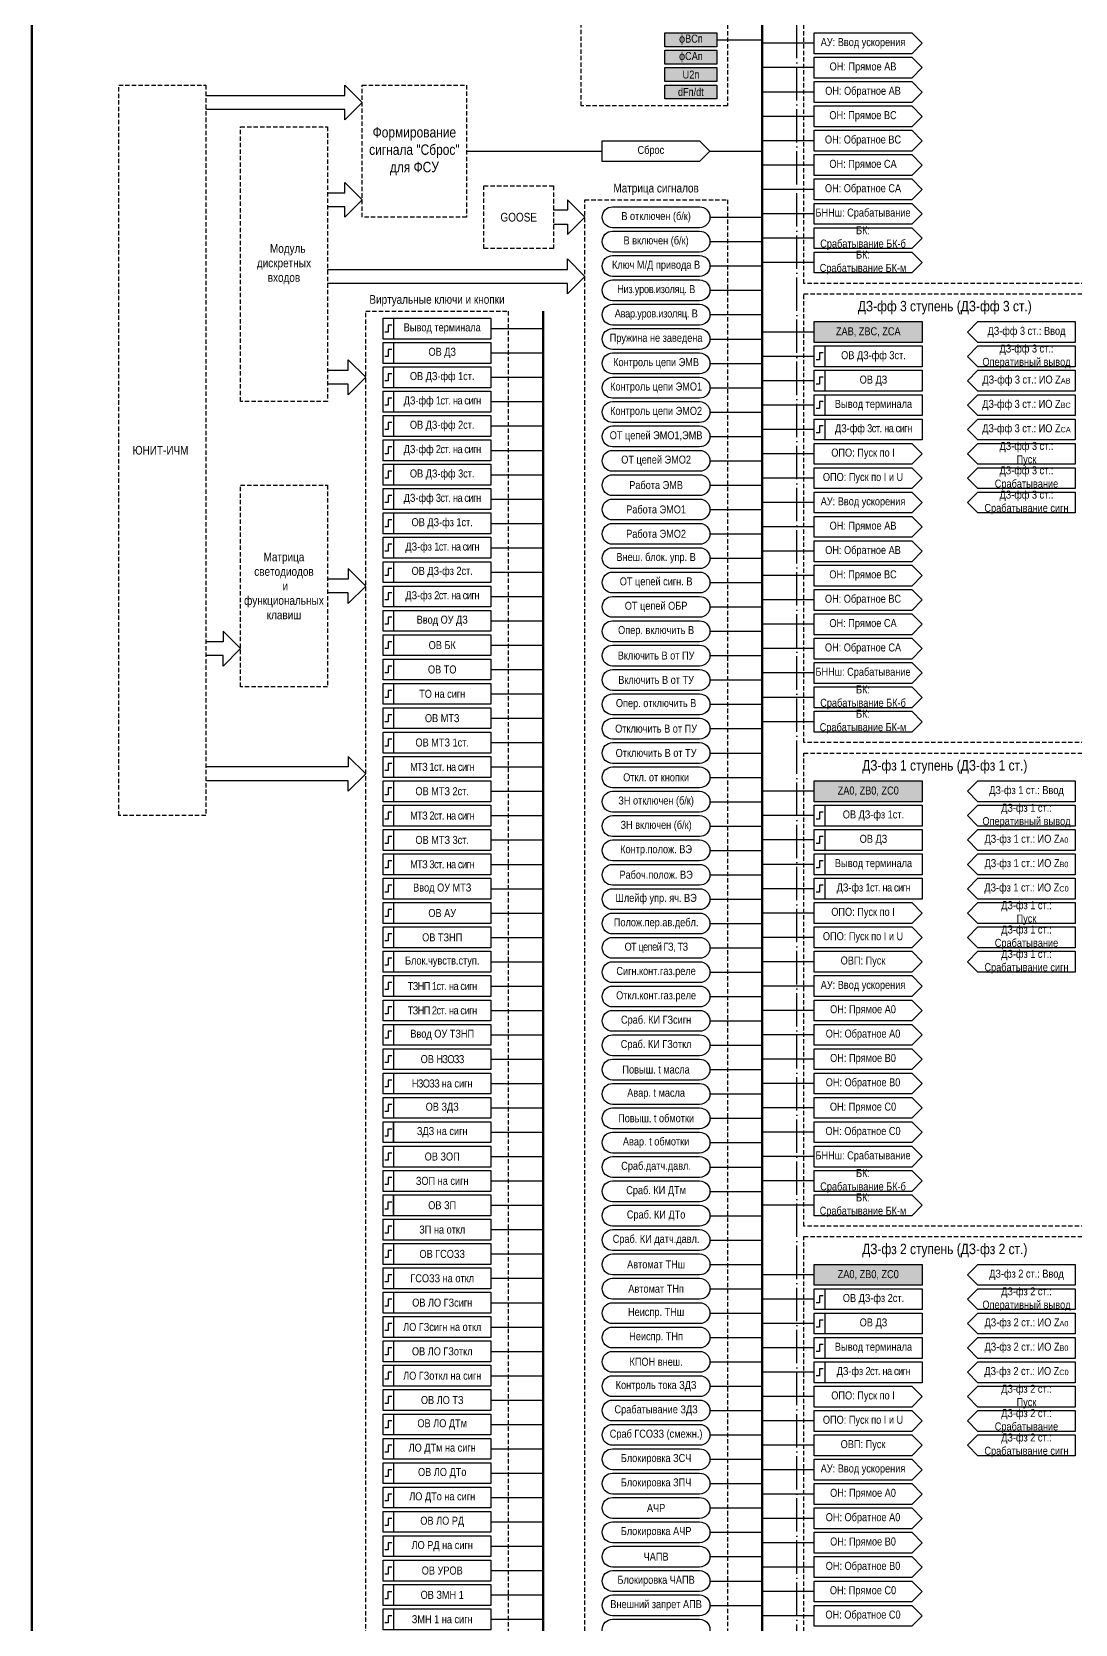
# Model space of a CAD drawing. Header units: millimetres. Extents: x 0 to 1261, y -61 to 1197.
# Drawn here: x 0 to 300, y 414.6 to 872.3 of the extents above; entities that cross this region are included whole.
import ezdxf

# ---------------------------------------------------------------- set-up
doc = ezdxf.new("R2010")
doc.units = ezdxf.units.MM
doc.linetypes.add('ACAD_ISO04W100', pattern=[30, 24, -3, 0, -3])
doc.linetypes.add('штриховая2', pattern=[0.375, 0.25, -0.125])
doc.layers.add('TEXT', color=7, linetype='Continuous', lineweight=25)
doc.styles.add('2.5_Gost_RD', font='ARIALN.TTF', dxfattribs={"height": 2.5})
doc.styles.add('3.5_Gost_RD', font='ARIALN.TTF', dxfattribs={"height": 3.5})

msp = doc.modelspace()

# ---------------------------------------------------------------- hatches: boundary and pattern name
at = {"ltscale": 100, "true_color": 0xef8637}
h = msp.add_hatch(color=30, dxfattribs=at)
h.dxf.hatch_style = 1
h.paths.add_polyline_path([(182, 872), (197, 872), (197, 868), (182, 868)])
h = msp.add_hatch(color=30, dxfattribs=at)
h.dxf.hatch_style = 1
h.paths.add_polyline_path([(182, 867), (197, 867), (197, 863), (182, 863)])
h = msp.add_hatch(color=30, dxfattribs=at)
h.dxf.hatch_style = 1
h.paths.add_polyline_path([(182, 862), (197, 862), (197, 858), (182, 858)])
h = msp.add_hatch(color=30, dxfattribs=at)
h.dxf.hatch_style = 1
h.paths.add_polyline_path([(182, 857), (197, 857), (197, 853), (182, 853)])
h = msp.add_hatch(color=30, dxfattribs=at)
h.dxf.hatch_style = 1
h.paths.add_polyline_path([(225, 789), (256, 789), (256, 783), (225, 783)])
h = msp.add_hatch(color=30, dxfattribs=at)
h.dxf.hatch_style = 1
h.paths.add_polyline_path([(225, 657), (256, 657), (256, 651), (225, 651)])
h = msp.add_hatch(color=30, dxfattribs=at)
h.dxf.hatch_style = 1
h.paths.add_polyline_path([(225, 518), (256, 518), (256, 512), (225, 512)])

# ---------------------------------------------------------------- linework, layer by layer
at = {"lineweight": 100, "ltscale": 100}
for p, q in [((210, 1090), (210, 10)), ((147, 792), (147, 89))]:
    msp.add_line(p, q, dxfattribs=at)
at = {"ltscale": 100}
for p, q in [((197, 870), (210, 870)), ((225, 869), (210, 869)), ((225, 862), (210, 862)), ((225, 855), (210, 855)), ((225, 848), (210, 848)), ((195, 838), (210, 838)), ((225, 841), (210, 841)), ((225, 834), (210, 834)), ((225, 827), (210, 827)), ((225, 820), (210, 820)), ((195, 819), (210, 819)), ((195, 812), (210, 812)), ((225, 813), (210, 813)), ((225, 806), (210, 806)), ((195, 805), (210, 805)), ((195, 798), (210, 798)), ((195, 791), (210, 791)), ((132, 787), (147, 787)), ((195, 784), (210, 784)), ((225, 786), (210, 786)), ((132, 780), (147, 780)), ((225, 779), (210, 779)), ((195, 777), (210, 777)), ((132, 773), (147, 773)), ((195, 770), (210, 770)), ((225, 772), (210, 772)), ((132, 766), (147, 766)), ((225, 765), (210, 765)), ((195, 763), (210, 763)), ((132, 759), (147, 759)), ((195, 756), (210, 756)), ((225, 758), (210, 758)), ((132, 752), (147, 752)), ((225, 751), (210, 751)), ((195, 749), (210, 749)), ((132, 745), (147, 745)), ((195, 742), (210, 742)), ((225, 744), (210, 744)), ((132, 738), (147, 738)), ((225, 737), (210, 737)), ((195, 735), (210, 735)), ((132, 731), (147, 731)), ((195, 728), (210, 728)), ((225, 730), (210, 730)), ((132, 724), (147, 724)), ((195, 721), (210, 721)), ((225, 723), (210, 723)), ((132, 717), (147, 717)), ((225, 716), (210, 716)), ((132, 710), (147, 710)), ((195, 714), (210, 714)), ((195, 707), (210, 707)), ((225, 709), (210, 709)), ((132, 703), (147, 703)), ((225, 702), (210, 702)), ((132, 696), (147, 696)), ((195, 700), (210, 700)), ((195, 693), (210, 693)), ((225, 695), (210, 695)), ((132, 689), (147, 689)), ((225, 688), (210, 688)), ((132, 682), (147, 682)), ((195, 686), (210, 686)), ((195, 679), (210, 679)), ((225, 681), (210, 681)), ((132, 675), (147, 675)), ((225, 674), (210, 674)), ((195, 672), (210, 672)), ((132, 668), (147, 668)), ((195, 665), (210, 665)), ((132, 661), (147, 661)), ((195, 658), (210, 658)), ((132, 654), (147, 654)), ((195, 651), (210, 651)), ((225, 654), (210, 654)), ((132, 647), (147, 647)), ((225, 647), (210, 647)), ((195, 644), (210, 644)), ((132, 640), (147, 640)), ((195, 637), (210, 637)), ((225, 640), (210, 640)), ((132, 633), (147, 633)), ((225, 633), (210, 633)), ((195, 630), (210, 630)), ((132, 626), (147, 626)), ((195, 623), (210, 623)), ((225, 626), (210, 626)), ((132, 619), (147, 619)), ((225, 619), (210, 619)), ((195, 616), (210, 616)), ((132, 612), (147, 612)), ((195, 609), (210, 609)), ((225, 612), (210, 612)), ((132, 605), (147, 605)), ((225, 605), (210, 605)), ((195, 602), (210, 602)), ((132, 598), (147, 598)), ((225, 598), (210, 598)), ((132, 591), (147, 591)), ((195, 595), (210, 595)), ((225, 591), (210, 591)), ((195, 588), (210, 588)), ((132, 584), (147, 584)), ((225, 584), (210, 584)), ((132, 577), (147, 577)), ((195, 581), (210, 581)), ((225, 577), (210, 577)), ((195, 574), (210, 574)), ((132, 570), (147, 570)), ((225, 570), (210, 570)), ((132, 563), (147, 563)), ((195, 567), (210, 567)), ((225, 563), (210, 563)), ((195, 560), (210, 560)), ((132, 556), (147, 556)), ((225, 556), (210, 556)), ((195, 553), (210, 553)), ((132, 549), (147, 549)), ((195, 546), (210, 546)), ((225, 549), (210, 549)), ((132, 542), (147, 542)), ((225, 542), (210, 542)), ((195, 539), (210, 539)), ((132, 535), (147, 535)), ((195, 532), (210, 532)), ((225, 535), (210, 535)), ((132, 528), (147, 528)), ((195, 525), (210, 525)), ((132, 521), (147, 521)), ((195, 518), (210, 518)), ((132, 514), (147, 514)), ((225, 515), (210, 515)), ((195, 511), (210, 511)), ((132, 507), (147, 507)), ((195, 504), (210, 504)), ((225, 508), (210, 508)), ((132, 500), (147, 500)), ((225, 501), (210, 501)), ((195, 497), (210, 497)), ((132, 493), (147, 493)), ((195, 490), (210, 490)), ((225, 494), (210, 494)), ((132, 486), (147, 486)), ((225, 487), (210, 487)), ((195, 483), (210, 483)), ((132, 479), (147, 479)), ((225, 480), (210, 480)), ((132, 472), (147, 472)), ((195, 476), (210, 476)), ((225, 473), (210, 473)), ((195, 469), (210, 469)), ((132, 465), (147, 465)), ((225, 466), (210, 466)), ((132, 458), (147, 458)), ((195, 462), (210, 462)), ((225, 459), (210, 459)), ((195, 455), (210, 455)), ((132, 451), (147, 451)), ((225, 452), (210, 452)), ((132, 444), (147, 444)), ((195, 448), (210, 448)), ((225, 445), (210, 445)), ((195, 441), (210, 441)), ((132, 437), (147, 437)), ((225, 438), (210, 438)), ((195, 434), (210, 434)), ((225, 431), (210, 431)), ((132, 430), (147, 430)), ((195, 427), (210, 427)), ((132, 423), (147, 423)), ((225, 424), (210, 424)), ((195, 420), (210, 420)), ((225, 417), (210, 417)), ((132, 416), (147, 416))]:
    msp.add_line(p, q, dxfattribs=at)
at = {"color": 3, "lineweight": 60, "ltscale": 100}
msp.add_lwpolyline([(0, 1149), (1261, 1149), (1261, -61), (0, -61)], close=True, dxfattribs=at)
at = {"color": 7, "linetype": 'штриховая2', "ltscale": 5}
for points in [[(158, 1090), (200, 1090), (200, 851), (158, 851)], [(25, 857), (50, 857), (50, 647), (25, 647)], [(95, 857), (125, 857), (125, 819), (95, 819)], [(60, 845), (85, 845), (85, 766), (60, 766)], [(130, 828), (150, 828), (150, 810), (130, 810)], [(159, 824), (200, 824), (200, 212), (159, 212)], [(96, 792), (137, 792), (137, 89), (96, 89)], [(60, 742), (85, 742), (85, 684), (60, 684)]]:
    msp.add_lwpolyline(points, close=True, dxfattribs=at)
at = {"color": 251, "linetype": 'ACAD_ISO04W100', "lineweight": 30, "ltscale": 0.4, "true_color": 0x58595b}
msp.add_lwpolyline([(220, 1085), (305, 1085), (305, 54), (220, 54)], close=True, dxfattribs=at)
at = {"linetype": 'штриховая2', "ltscale": 5}
for points in [[(222, 936), (303, 936), (303, 800), (222, 800)], [(222, 797), (303, 797), (303, 668), (222, 668)], [(222, 665), (303, 665), (303, 529), (222, 529)], [(222, 526), (303, 526), (303, 390), (222, 390)]]:
    msp.add_lwpolyline(points, close=True, dxfattribs=at)
at = {"ltscale": 100}
for points in [[(182, 872), (197, 872), (197, 868), (182, 868)], [(182, 867), (197, 867), (197, 863), (182, 863)], [(182, 862), (197, 862), (197, 858), (182, 858)], [(182, 857), (197, 857), (197, 853), (182, 853)], [(101, 790), (104, 790), (104, 784), (101, 784)], [(101, 790), (132, 790), (132, 784), (101, 784)], [(225, 789), (256, 789), (256, 783), (225, 783)], [(300, 783), (272, 783), (269, 786), (272, 789), (300, 789)], [(101, 783), (104, 783), (104, 777), (101, 777)], [(101, 783), (132, 783), (132, 777), (101, 777)], [(225, 782), (228, 782), (228, 776), (225, 776)], [(225, 782), (256, 782), (256, 776), (225, 776)], [(272, 782), (300, 782), (300, 776), (272, 776), (269, 779)], [(101, 776), (104, 776), (104, 770), (101, 770)], [(101, 776), (132, 776), (132, 770), (101, 770)], [(225, 775), (228, 775), (228, 769), (225, 769)], [(225, 775), (256, 775), (256, 769), (225, 769)], [(300, 769), (272, 769), (269, 772), (272, 775), (300, 775)], [(101, 769), (104, 769), (104, 763), (101, 763)], [(101, 769), (132, 769), (132, 763), (101, 763)], [(225, 768), (228, 768), (228, 762), (225, 762)], [(225, 768), (256, 768), (256, 762), (225, 762)], [(300, 762), (272, 762), (269, 765), (272, 768), (300, 768)], [(101, 762), (104, 762), (104, 756), (101, 756)], [(101, 762), (132, 762), (132, 756), (101, 756)], [(225, 761), (228, 761), (228, 755), (225, 755)], [(225, 761), (256, 761), (256, 755), (225, 755)], [(300, 755), (272, 755), (269, 758), (272, 761), (300, 761)], [(101, 755), (104, 755), (104, 749), (101, 749)], [(101, 755), (132, 755), (132, 749), (101, 749)], [(300, 748), (272, 748), (269, 751), (272, 754), (300, 754)], [(101, 748), (104, 748), (104, 742), (101, 742)], [(101, 748), (132, 748), (132, 742), (101, 742)], [(300, 741), (272, 741), (269, 744), (272, 747), (300, 747)], [(101, 741), (104, 741), (104, 735), (101, 735)], [(101, 741), (132, 741), (132, 735), (101, 735)], [(300, 734), (272, 734), (269, 737), (272, 740), (300, 740)], [(101, 734), (104, 734), (104, 728), (101, 728)], [(101, 734), (132, 734), (132, 728), (101, 728)], [(101, 727), (104, 727), (104, 721), (101, 721)], [(101, 727), (132, 727), (132, 721), (101, 721)], [(101, 720), (104, 720), (104, 714), (101, 714)], [(101, 720), (132, 720), (132, 714), (101, 714)], [(101, 713), (104, 713), (104, 707), (101, 707)], [(101, 713), (132, 713), (132, 707), (101, 707)], [(101, 706), (104, 706), (104, 700), (101, 700)], [(101, 706), (132, 706), (132, 700), (101, 700)], [(101, 699), (104, 699), (104, 693), (101, 693)], [(101, 699), (132, 699), (132, 693), (101, 693)], [(101, 692), (104, 692), (104, 686), (101, 686)], [(101, 692), (132, 692), (132, 686), (101, 686)], [(101, 685), (104, 685), (104, 679), (101, 679)], [(101, 685), (132, 685), (132, 679), (101, 679)], [(101, 678), (104, 678), (104, 672), (101, 672)], [(101, 678), (132, 678), (132, 672), (101, 672)], [(101, 671), (104, 671), (104, 665), (101, 665)], [(101, 671), (132, 671), (132, 665), (101, 665)], [(101, 664), (104, 664), (104, 658), (101, 658)], [(101, 664), (132, 664), (132, 658), (101, 658)], [(101, 657), (104, 657), (104, 651), (101, 651)], [(101, 657), (132, 657), (132, 651), (101, 651)], [(225, 657), (256, 657), (256, 651), (225, 651)], [(300, 651), (272, 651), (269, 654), (272, 657), (300, 657)], [(101, 650), (104, 650), (104, 644), (101, 644)], [(101, 650), (132, 650), (132, 644), (101, 644)], [(225, 650), (228, 650), (228, 644), (225, 644)], [(225, 650), (256, 650), (256, 644), (225, 644)], [(272, 650), (300, 650), (300, 644), (272, 644), (269, 647)], [(101, 643), (104, 643), (104, 637), (101, 637)], [(101, 643), (132, 643), (132, 637), (101, 637)], [(225, 643), (228, 643), (228, 637), (225, 637)], [(225, 643), (256, 643), (256, 637), (225, 637)], [(300, 637), (272, 637), (269, 640), (272, 643), (300, 643)], [(101, 636), (104, 636), (104, 630), (101, 630)], [(101, 636), (132, 636), (132, 630), (101, 630)], [(225, 636), (228, 636), (228, 630), (225, 630)], [(225, 636), (256, 636), (256, 630), (225, 630)], [(300, 630), (272, 630), (269, 633), (272, 636), (300, 636)], [(101, 629), (104, 629), (104, 623), (101, 623)], [(101, 629), (132, 629), (132, 623), (101, 623)], [(225, 629), (228, 629), (228, 623), (225, 623)], [(225, 629), (256, 629), (256, 623), (225, 623)], [(300, 623), (272, 623), (269, 626), (272, 629), (300, 629)], [(101, 622), (104, 622), (104, 616), (101, 616)], [(101, 622), (132, 622), (132, 616), (101, 616)], [(300, 616), (272, 616), (269, 619), (272, 622), (300, 622)], [(101, 615), (104, 615), (104, 609), (101, 609)], [(101, 615), (132, 615), (132, 609), (101, 609)], [(300, 609), (272, 609), (269, 612), (272, 615), (300, 615)], [(101, 608), (104, 608), (104, 602), (101, 602)], [(101, 608), (132, 608), (132, 602), (101, 602)], [(300, 602), (272, 602), (269, 605), (272, 608), (300, 608)], [(101, 601), (104, 601), (104, 595), (101, 595)], [(101, 601), (132, 601), (132, 595), (101, 595)], [(101, 594), (104, 594), (104, 588), (101, 588)], [(101, 594), (132, 594), (132, 588), (101, 588)], [(101, 587), (104, 587), (104, 581), (101, 581)], [(101, 587), (132, 587), (132, 581), (101, 581)], [(101, 580), (104, 580), (104, 574), (101, 574)], [(101, 580), (132, 580), (132, 574), (101, 574)], [(101, 573), (104, 573), (104, 567), (101, 567)], [(101, 573), (132, 573), (132, 567), (101, 567)], [(101, 566), (104, 566), (104, 560), (101, 560)], [(101, 566), (132, 566), (132, 560), (101, 560)], [(101, 559), (104, 559), (104, 553), (101, 553)], [(104, 559), (132, 559), (132, 553), (104, 553)], [(101, 552), (104, 552), (104, 546), (101, 546)], [(101, 552), (132, 552), (132, 546), (101, 546)], [(101, 545), (104, 545), (104, 539), (101, 539)], [(101, 545), (132, 545), (132, 539), (101, 539)], [(101, 538), (104, 538), (104, 532), (101, 532)], [(104, 538), (132, 538), (132, 532), (104, 532)], [(101, 531), (104, 531), (104, 525), (101, 525)], [(101, 531), (132, 531), (132, 525), (101, 525)], [(101, 524), (104, 524), (104, 518), (101, 518)], [(101, 524), (132, 524), (132, 518), (101, 518)], [(225, 518), (256, 518), (256, 512), (225, 512)], [(300, 512), (272, 512), (269, 515), (272, 518), (300, 518)], [(101, 517), (104, 517), (104, 511), (101, 511)], [(101, 517), (132, 517), (132, 511), (101, 511)], [(101, 510), (104, 510), (104, 504), (101, 504)], [(101, 510), (132, 510), (132, 504), (101, 504)], [(225, 511), (228, 511), (228, 505), (225, 505)], [(225, 511), (256, 511), (256, 505), (225, 505)], [(272, 511), (300, 511), (300, 505), (272, 505), (269, 508)], [(225, 504), (228, 504), (228, 498), (225, 498)], [(225, 504), (256, 504), (256, 498), (225, 498)], [(300, 498), (272, 498), (269, 501), (272, 504), (300, 504)], [(101, 503), (104, 503), (104, 497), (101, 497)], [(101, 503), (132, 503), (132, 497), (101, 497)], [(101, 496), (104, 496), (104, 490), (101, 490)], [(101, 496), (132, 496), (132, 490), (101, 490)], [(225, 497), (228, 497), (228, 491), (225, 491)], [(225, 497), (256, 497), (256, 491), (225, 491)], [(300, 491), (272, 491), (269, 494), (272, 497), (300, 497)], [(225, 490), (228, 490), (228, 484), (225, 484)], [(225, 490), (256, 490), (256, 484), (225, 484)], [(300, 484), (272, 484), (269, 487), (272, 490), (300, 490)], [(101, 489), (104, 489), (104, 483), (101, 483)], [(101, 489), (132, 489), (132, 483), (101, 483)], [(101, 482), (104, 482), (104, 476), (101, 476)], [(101, 482), (132, 482), (132, 476), (101, 476)], [(300, 477), (272, 477), (269, 480), (272, 483), (300, 483)], [(101, 475), (104, 475), (104, 469), (101, 469)], [(101, 475), (132, 475), (132, 469), (101, 469)], [(300, 470), (272, 470), (269, 473), (272, 476), (300, 476)], [(101, 468), (104, 468), (104, 462), (101, 462)], [(101, 468), (132, 468), (132, 462), (101, 462)], [(300, 463), (272, 463), (269, 466), (272, 469), (300, 469)], [(101, 461), (104, 461), (104, 455), (101, 455)], [(101, 461), (132, 461), (132, 455), (101, 455)], [(101, 454), (104, 454), (104, 448), (101, 448)], [(101, 454), (132, 454), (132, 448), (101, 448)], [(101, 447), (104, 447), (104, 441), (101, 441)], [(101, 447), (132, 447), (132, 441), (101, 441)], [(101, 440), (104, 440), (104, 434), (101, 434)], [(101, 440), (132, 440), (132, 434), (101, 434)], [(101, 433), (104, 433), (104, 427), (101, 427)], [(101, 433), (132, 433), (132, 427), (101, 427)], [(101, 426), (132, 426), (132, 420), (101, 420)], [(101, 426), (104, 426), (104, 420), (101, 420)], [(101, 419), (104, 419), (104, 413), (101, 413)], [(101, 419), (132, 419), (132, 413), (101, 413)]]:
    msp.add_lwpolyline(points, close=True, dxfattribs=at)
for points in [[(225, 872), (253, 872), (256, 869), (253, 866), (225, 866), (225, 872)], [(225, 865), (253, 865), (256, 862), (253, 859), (225, 859), (225, 865)], [(50, 854), (90, 854), (90, 857), (95, 852), (90, 847), (90, 850), (50, 850)], [(225, 858), (253, 858), (256, 855), (253, 852), (225, 852), (225, 858)], [(225, 851), (253, 851), (256, 848), (253, 845), (225, 845), (225, 851)], [(225, 844), (253, 844), (256, 841), (253, 838), (225, 838), (225, 844)], [(125, 838), (164, 838)], [(164, 841), (192, 841), (195, 838), (192, 835), (164, 835), (164, 841)], [(225, 837), (253, 837), (256, 834), (253, 831), (225, 831), (225, 837)], [(85, 826), (90, 826), (90, 829), (95, 824), (90, 819), (90, 822), (85, 822)], [(225, 830), (253, 830), (256, 827), (253, 824), (225, 824), (225, 830)], [(150, 817), (154, 817), (154, 814), (159, 819), (154, 824), (154, 821), (150, 821)], [(225, 823), (253, 823), (256, 820), (253, 817), (225, 817), (225, 823)], [(225, 816), (253, 816), (256, 813), (253, 810), (225, 810), (225, 816)], [(85, 804), (154, 804), (154, 807), (159, 802), (154, 797), (154, 800), (85, 800)], [(225, 809), (253, 809), (256, 806), (253, 803), (225, 803), (225, 809)], [(85, 775), (91, 775), (91, 778), (96, 773), (91, 768), (91, 771), (85, 771)], [(225, 754), (253, 754), (256, 751), (253, 748), (225, 748), (225, 754)], [(225, 747), (253, 747), (256, 744), (253, 741), (225, 741), (225, 747)], [(225, 740), (253, 740), (256, 737), (253, 734), (225, 734), (225, 740)], [(225, 733), (253, 733), (256, 730), (253, 727), (225, 727), (225, 733)], [(225, 726), (253, 726), (256, 723), (253, 720), (225, 720), (225, 726)], [(225, 719), (253, 719), (256, 716), (253, 713), (225, 713), (225, 719)], [(96, 713), (91, 718), (91, 715), (85, 715)], [(96, 713), (91, 708), (91, 711), (85, 711)], [(225, 712), (253, 712), (256, 709), (253, 706), (225, 706), (225, 712)], [(225, 705), (253, 705), (256, 702), (253, 699), (225, 699), (225, 705)], [(60, 695), (55, 700), (55, 697), (50, 697)], [(225, 698), (253, 698), (256, 695), (253, 692), (225, 692), (225, 698)], [(60, 695), (55, 690), (55, 693), (50, 693)], [(225, 691), (253, 691), (256, 688), (253, 685), (225, 685), (225, 691)], [(225, 684), (253, 684), (256, 681), (253, 678), (225, 678), (225, 684)], [(225, 677), (253, 677), (256, 674), (253, 671), (225, 671), (225, 677)], [(96, 659), (91, 664), (91, 661), (50, 661)], [(96, 659), (91, 654), (91, 657), (50, 657)], [(225, 622), (253, 622), (256, 619), (253, 616), (225, 616), (225, 622)], [(225, 615), (253, 615), (256, 612), (253, 609), (225, 609), (225, 615)], [(225, 608), (253, 608), (256, 605), (253, 602), (225, 602), (225, 608)], [(225, 601), (253, 601), (256, 598), (253, 595), (225, 595), (225, 601)], [(225, 594), (253, 594), (256, 591), (253, 588), (225, 588), (225, 594)], [(225, 587), (253, 587), (256, 584), (253, 581), (225, 581), (225, 587)], [(225, 580), (253, 580), (256, 577), (253, 574), (225, 574), (225, 580)], [(225, 573), (253, 573), (256, 570), (253, 567), (225, 567), (225, 573)], [(225, 566), (253, 566), (256, 563), (253, 560), (225, 560), (225, 566)], [(225, 559), (253, 559), (256, 556), (253, 553), (225, 553), (225, 559)], [(225, 552), (253, 552), (256, 549), (253, 546), (225, 546), (225, 552)], [(225, 545), (253, 545), (256, 542), (253, 539), (225, 539), (225, 545)], [(225, 538), (253, 538), (256, 535), (253, 532), (225, 532), (225, 538)], [(225, 483), (253, 483), (256, 480), (253, 477), (225, 477), (225, 483)], [(225, 476), (253, 476), (256, 473), (253, 470), (225, 470), (225, 476)], [(225, 469), (253, 469), (256, 466), (253, 463), (225, 463), (225, 469)], [(225, 462), (253, 462), (256, 459), (253, 456), (225, 456), (225, 462)], [(225, 455), (253, 455), (256, 452), (253, 449), (225, 449), (225, 455)], [(225, 448), (253, 448), (256, 445), (253, 442), (225, 442), (225, 448)], [(225, 441), (253, 441), (256, 438), (253, 435), (225, 435), (225, 441)], [(225, 434), (253, 434), (256, 431), (253, 428), (225, 428), (225, 434)], [(225, 427), (253, 427), (256, 424), (253, 421), (225, 421), (225, 427)], [(225, 420), (253, 420), (256, 417), (253, 414), (225, 414), (225, 420)]]:
    msp.add_lwpolyline(points, dxfattribs=at)
for points in [[(167, 816, -1), (167, 822), (192, 822, -1), (192, 816)], [(167, 809, -1), (167, 815), (192, 815, -1), (192, 809)], [(167, 802, -1), (167, 808), (192, 808, -1), (192, 802)], [(167, 795, -1), (167, 801), (192, 801, -1), (192, 795)], [(167, 788, -1), (167, 794), (192, 794, -1), (192, 788)], [(167, 781, -1), (167, 787), (192, 787, -1), (192, 781)], [(167, 774, -1), (167, 780), (192, 780, -1), (192, 774)], [(167, 767, -1), (167, 773), (192, 773, -1), (192, 767)], [(167, 760, -1), (167, 766), (192, 766, -1), (192, 760)], [(167, 753, -1), (167, 759), (192, 759, -1), (192, 753)], [(167, 746, -1), (167, 752), (192, 752, -1), (192, 746)], [(167, 739, -1), (167, 745), (192, 745, -1), (192, 739)], [(167, 732, -1), (167, 738), (192, 738, -1), (192, 732)], [(167, 725, -1), (167, 731), (192, 731, -1), (192, 725)], [(167, 718, -1), (167, 724), (192, 724, -1), (192, 718)], [(167, 711, -1), (167, 717), (192, 717, -1), (192, 711)], [(167, 704, -1), (167, 710), (192, 710, -1), (192, 704)], [(167, 697, -1), (167, 703), (192, 703, -1), (192, 697)], [(167, 690, -1), (167, 696), (192, 696, -1), (192, 690)], [(167, 683, -1), (167, 689), (192, 689, -1), (192, 683)], [(167, 676, -1), (167, 682), (192, 682, -1), (192, 676)], [(167, 669, -1), (167, 675), (192, 675, -1), (192, 669)], [(167, 662, -1), (167, 668), (192, 668, -1), (192, 662)], [(167, 655, -1), (167, 661), (192, 661, -1), (192, 655)], [(167, 648, -1), (167, 654), (192, 654, -1), (192, 648)], [(167, 641, -1), (167, 647), (192, 647, -1), (192, 641)], [(167, 634, -1), (167, 640), (192, 640, -1), (192, 634)], [(167, 627, -1), (167, 633), (192, 633, -1), (192, 627)], [(167, 620, -1), (167, 626), (192, 626, -1), (192, 620)], [(167, 613, -1), (167, 619), (192, 619, -1), (192, 613)], [(167, 606, -1), (167, 612), (192, 612, -1), (192, 606)], [(167, 599, -1), (167, 605), (192, 605, -1), (192, 599)], [(167, 592, -1), (167, 598), (192, 598, -1), (192, 592)], [(167, 585, -1), (167, 591), (192, 591, -1), (192, 585)], [(167, 578, -1), (167, 584), (192, 584, -1), (192, 578)], [(167, 571, -1), (167, 577), (192, 577, -1), (192, 571)], [(167, 564, -1), (167, 570), (192, 570, -1), (192, 564)], [(167, 557, -1), (167, 563), (192, 563, -1), (192, 557)], [(167, 550, -1), (167, 556), (192, 556, -1), (192, 550)], [(167, 543, -1), (167, 549), (192, 549, -1), (192, 543)], [(167, 536, -1), (167, 542), (192, 542, -1), (192, 536)], [(167, 529, -1), (167, 535), (192, 535, -1), (192, 529)], [(167, 522, -1), (167, 528), (192, 528, -1), (192, 522)], [(167, 515, -1), (167, 521), (192, 521, -1), (192, 515)], [(167, 508, -1), (167, 514), (192, 514, -1), (192, 508)], [(167, 501, -1), (167, 507), (192, 507, -1), (192, 501)], [(167, 494, -1), (167, 500), (192, 500, -1), (192, 494)], [(167, 487, -1), (167, 493), (192, 493, -1), (192, 487)], [(167, 480, -1), (167, 486), (192, 486, -1), (192, 480)], [(167, 473, -1), (167, 479), (192, 479, -1), (192, 473)], [(167, 466, -1), (167, 472), (192, 472, -1), (192, 466)], [(167, 459, -1), (167, 465), (192, 465, -1), (192, 459)], [(167, 452, -1), (167, 458), (192, 458, -1), (192, 452)], [(167, 445, -1), (167, 451), (192, 451, -1), (192, 445)], [(167, 438, -1), (167, 444), (192, 444, -1), (192, 438)], [(167, 431, -1), (167, 437), (192, 437, -1), (192, 431)], [(167, 424, -1), (167, 430), (192, 430, -1), (192, 424)], [(167, 417, -1), (167, 423), (192, 423, -1), (192, 417)], [(167, 410, -1), (167, 416), (192, 416, -1), (192, 410)]]:
    msp.add_lwpolyline(points, format="xyb", close=True, dxfattribs=at)
at = {"lineweight": 30, "ltscale": 100}
for points in [[(103.5, 788), (102.5, 788), (102.5, 786), (101.5, 786)], [(103.5, 781), (102.5, 781), (102.5, 779), (101.5, 779)], [(227.5, 780), (226.5, 780), (226.5, 778), (225.5, 778)], [(103.5, 774), (102.5, 774), (102.5, 772), (101.5, 772)], [(227.5, 773), (226.5, 773), (226.5, 771), (225.5, 771)], [(103.5, 767), (102.5, 767), (102.5, 765), (101.5, 765)], [(227.5, 766), (226.5, 766), (226.5, 764), (225.5, 764)], [(103.5, 760), (102.5, 760), (102.5, 758), (101.5, 758)], [(227.5, 759), (226.5, 759), (226.5, 757), (225.5, 757)], [(103.5, 753), (102.5, 753), (102.5, 751), (101.5, 751)], [(103.5, 746), (102.5, 746), (102.5, 744), (101.5, 744)], [(103.5, 739), (102.5, 739), (102.5, 737), (101.5, 737)], [(103.5, 732), (102.5, 732), (102.5, 730), (101.5, 730)], [(103.5, 725), (102.5, 725), (102.5, 723), (101.5, 723)], [(103.5, 718), (102.5, 718), (102.5, 716), (101.5, 716)], [(103.5, 711), (102.5, 711), (102.5, 709), (101.5, 709)], [(103.5, 704), (102.5, 704), (102.5, 702), (101.5, 702)], [(103.5, 697), (102.5, 697), (102.5, 695), (101.5, 695)], [(103.5, 690), (102.5, 690), (102.5, 688), (101.5, 688)], [(103.5, 683), (102.5, 683), (102.5, 681), (101.5, 681)], [(103.5, 676), (102.5, 676), (102.5, 674), (101.5, 674)], [(103.5, 669), (102.5, 669), (102.5, 667), (101.5, 667)], [(103.5, 662), (102.5, 662), (102.5, 660), (101.5, 660)], [(103.5, 655), (102.5, 655), (102.5, 653), (101.5, 653)], [(103.5, 648), (102.5, 648), (102.5, 646), (101.5, 646)], [(227.5, 648), (226.5, 648), (226.5, 646), (225.5, 646)], [(103.5, 641), (102.5, 641), (102.5, 639), (101.5, 639)], [(227.5, 641), (226.5, 641), (226.5, 639), (225.5, 639)], [(103.5, 634), (102.5, 634), (102.5, 632), (101.5, 632)], [(227.5, 634), (226.5, 634), (226.5, 632), (225.5, 632)], [(103.5, 627), (102.5, 627), (102.5, 625), (101.5, 625)], [(227.5, 627), (226.5, 627), (226.5, 625), (225.5, 625)], [(103.5, 620), (102.5, 620), (102.5, 618), (101.5, 618)], [(103.5, 613), (102.5, 613), (102.5, 611), (101.5, 611)], [(103.5, 606), (102.5, 606), (102.5, 604), (101.5, 604)], [(103.5, 599), (102.5, 599), (102.5, 597), (101.5, 597)], [(103.5, 592), (102.5, 592), (102.5, 590), (101.5, 590)], [(103.5, 585), (102.5, 585), (102.5, 583), (101.5, 583)], [(103.5, 578), (102.5, 578), (102.5, 576), (101.5, 576)], [(103.5, 571), (102.5, 571), (102.5, 569), (101.5, 569)], [(103.5, 564), (102.5, 564), (102.5, 562), (101.5, 562)], [(101.5, 555), (102.5, 555), (102.5, 557), (103.5, 557)], [(103.5, 550), (102.5, 550), (102.5, 548), (101.5, 548)], [(103.5, 543), (102.5, 543), (102.5, 541), (101.5, 541)], [(101.5, 534), (102.5, 534), (102.5, 536), (103.5, 536)], [(103.5, 529), (102.5, 529), (102.5, 527), (101.5, 527)], [(103.5, 522), (102.5, 522), (102.5, 520), (101.5, 520)], [(103.5, 515), (102.5, 515), (102.5, 513), (101.5, 513)], [(227.5, 509), (226.5, 509), (226.5, 507), (225.5, 507)], [(103.5, 508), (102.5, 508), (102.5, 506), (101.5, 506)], [(103.5, 501), (102.5, 501), (102.5, 499), (101.5, 499)], [(227.5, 502), (226.5, 502), (226.5, 500), (225.5, 500)], [(227.5, 495), (226.5, 495), (226.5, 493), (225.5, 493)], [(103.5, 494), (102.5, 494), (102.5, 492), (101.5, 492)], [(103.5, 487), (102.5, 487), (102.5, 485), (101.5, 485)], [(227.5, 488), (226.5, 488), (226.5, 486), (225.5, 486)], [(103.5, 480), (102.5, 480), (102.5, 478), (101.5, 478)], [(103.5, 473), (102.5, 473), (102.5, 471), (101.5, 471)], [(103.5, 466), (102.5, 466), (102.5, 464), (101.5, 464)], [(103.5, 459), (102.5, 459), (102.5, 457), (101.5, 457)], [(103.5, 452), (102.5, 452), (102.5, 450), (101.5, 450)], [(103.5, 445), (102.5, 445), (102.5, 443), (101.5, 443)], [(103.5, 438), (102.5, 438), (102.5, 436), (101.5, 436)], [(103.5, 431), (102.5, 431), (102.5, 429), (101.5, 429)], [(101.5, 422), (102.5, 422), (102.5, 424), (103.5, 424)], [(103.5, 417), (102.5, 417), (102.5, 415), (101.5, 415)]]:
    msp.add_lwpolyline(points, dxfattribs=at)

# ---------------------------------------------------------------- texts
at = {"ltscale": 100, "attachment_point": 5, "style": '2.5_Gost_RD'}
for s, insert, char_height, width in [('Сброс', (178, 838), 2.3, 28), ('{\\C7;Матрица сигналов}', (179.5, 827), 2.5, 41), ('GOOSE', (140, 819), 2.5, 20), ('В отключен (б/к)', (179.5, 819), 2.3, 31), ('\\pi2.19125;{\\C7;Модуль дискретных входов}', (72.5, 805.5), 2.5, 25), ('В включен (б/к)', (179.5, 812), 2.3, 31), ('Ключ М/Д привода В', (179.5, 805), 2.3, 31), ('{\\C7;Виртуальные ключи и кнопки}', (116.5, 795), 2.5, 41), ('{\\T0.95;Низ.уров.изоляц. В}', (179.5, 798), 2.3, 31), ('{\\T0.95;Авар.уров.изоляц. В}', (179.5, 791), 2.3, 31), ('Пружина не заведена', (179.5, 784), 2.3, 31), ('Контроль цепи ЭМВ', (179.5, 777), 2.3, 31), ('Контроль цепи ЭМО1', (179.5, 770), 2.3, 31), ('Контроль цепи ЭМО2', (179.5, 763), 2.3, 31), ('ОТ цепей ЭМО1,ЭМВ', (179.5, 756), 2.3, 31), ('ЮНИТ-ИЧМ', (37, 752), 2.5, 24), ('ОТ цепей ЭМО2', (179.5, 749), 2.3, 31), ('Работа ЭМВ', (179.5, 742), 2.3, 31), ('Работа ЭМО1', (179.5, 735), 2.3, 31), ('Работа ЭМО2', (179.5, 728), 2.3, 31), ('Матрица светодиодов\\P и функциональных клавиш', (72.5, 713), 2.5, 25), ('Внеш. блок. упр. В', (179.5, 721), 2.3, 31), ('\\pt11.5;ОТ цепей сигн. В', (179.5, 714), 2.3, 31), ('ОТ цепей ОБР', (179.5, 707), 2.3, 31), ('Опер. включить В', (179.5, 700), 2.3, 31), ('Включить В от ПУ', (179.5, 693), 2.3, 31), ('Включить В от ТУ', (179.5, 686), 2.3, 31), ('Опер. отключить В', (179.5, 679), 2.3, 31), ('Отключить В от ПУ', (179.5, 672), 2.3, 31), ('Отключить В от ТУ', (179.5, 665), 2.3, 31), ('ЗН отключен (б/к)', (179.5, 651), 2.3, 31), ('ЗН включен (б/к)', (179.5, 644), 2.3, 31), ('Контр.полож. ВЭ', (179.5, 637), 2.3, 31), ('\\pt18.4;Рабоч.полож. ВЭ', (179.5, 630), 2.3, 31), ('Шлейф упр. яч. ВЭ', (179.5, 623), 2.3, 31), ('Полож.пер.ав.дебл.', (179.5, 616), 2.3, 31), ('{\\T0.9;ОТ цепей ГЗ, ТЗ}', (179.5, 609), 2.3, 31), ('\\A1;Сигн.конт.газ.реле', (179.5, 602), 2.3, 31), ('\\A1;Откл.конт.газ.реле', (179.5, 595), 2.3, 31), ('\\A1;Сраб. КИ ГЗсигн', (179.5, 588), 2.3, 31), ('\\A1;Сраб. КИ ГЗоткл', (179.5, 581), 2.3, 31), ('\\A1;Повыш. t масла ', (179.5, 574), 2.3, 31), ('\\A1;Авар. t масла ', (179.5, 567), 2.3, 31), ('\\A1;Повыш. t обмотки', (179.5, 560), 2.3, 31), ('\\A1;Авар. t обмотки', (179.5, 553), 2.3, 31), ('\\A1;Сраб.датч.давл.', (179.5, 546), 2.3, 31), ('\\A1;Сраб. КИ ДТм', (179.5, 539), 2.3, 31), ('\\A1;Сраб. КИ ДТо', (179.5, 532), 2.3, 31), ('ЗП на откл', (118, 528), 2.3, 28), ('\\A1;Сраб. КИ датч.давл.', (179.5, 525), 2.3, 31), ('Автомат ТНш', (179.5, 518), 2.3, 31), ('Автомат ТНп', (179.5, 511), 2.3, 31), ('Неиспр. ТНш', (179.5, 504), 2.3, 31), ('Неиспр. ТНп', (179.5, 497), 2.3, 31), ('КПОН внеш.', (179.5, 490), 2.3, 31), ('Срабатывание ЗДЗ', (179.5, 476), 2.3, 31), ('Сраб ГСОЗЗ (смежн.)', (179.5, 469), 2.3, 31), ('Блокировка ЗСЧ', (179.5, 462), 2.3, 31), ('Блокировка ЗПЧ', (179.5, 455), 2.3, 31), ('АЧР', (179.5, 448), 2.3, 31), ('Блокировка АЧР', (179.5, 441), 2.3, 31), ('ЧАПВ', (179.5, 434), 2.3, 31), ('Блокировка ЧАПВ', (179.5, 427), 2.3, 31), ('ОВ ЗМН 1', (118, 423), 2.3, 28), ('Внешний запрет АПВ', (179.5, 420), 2.3, 31), ('ЗМН 1 на сигн', (118, 416), 2.3, 27.6764)]:
    msp.add_mtext(s, dxfattribs=dict(at, insert=insert, char_height=char_height, width=width))
at = {"color": 30, "ltscale": 100, "true_color": 0xef8637, "char_height": 3, "width": 81, "attachment_point": 5, "style": '3.5_Gost_RD'}
for s, insert in [('ДЗ-фф 3 ступень (ДЗ-фф 3 ст.)', (262.5, 793)), ('ДЗ-фз 1 ступень (ДЗ-фз 1 ст.)', (262.5, 661)), ('ДЗ-фз 2 ступень (ДЗ-фз 2 ст.)', (262.5, 522))]:
    msp.add_mtext(s, dxfattribs=dict(at, insert=insert))
at = {"color": 2, "ltscale": 100, "char_height": 2.3, "width": 31, "attachment_point": 5, "style": '2.5_Gost_RD'}
for s, insert in [('{\\C256;Откл. от кнопки}', (179.5, 658)), ('{\\C256;Контроль тока ЗДЗ}', (179.5, 483))]:
    msp.add_mtext(s, dxfattribs=dict(at, insert=insert))
at = {"layer": 'TEXT', "ltscale": 100, "attachment_point": 5, "style": '2.5_Gost_RD'}
for s, insert, char_height, width in [('\\pt4.6;{\\fISOCPEUR|b0|i0|c204|p34;ɸ}BCп', (189.5, 870), 2.3, 15), ('АУ: Ввод ускорения', (239, 869), 2.3, 28), ('\\pt4.6;{\\fISOCPEUR|b0|i0|c204|p34;ɸ}CAп', (189.5, 865), 2.3, 15), ('\\pt4.6;{\\fISOCPEUR|b0|i0|c204|p34;U}2п', (189.5, 860), 2.3, 15), ('ОН: Прямое AB', (239, 862), 2.3, 28), ('\\pt4.6;dFп/dt', (189.5, 855), 2.3, 15), ('ОН: Обратное AB', (239, 855), 2.3, 28), ('ОН: Прямое BС', (239, 848), 2.3, 28), ('Формирование сигнала "Сброс" для ФСУ', (110, 838), 3, 30), ('ОН: Обратное BС', (239, 841), 2.3, 28), ('ОН: Прямое СА', (239, 834), 2.3, 28), ('ОН: Обратное СА', (239, 827), 2.3, 28), ('БННш: Срабатывание', (239, 820), 2.3, 28), ('БК: \\PСрабатывание БК-б', (239, 813), 2.3, 28), ('БК: \\PСрабатывание БК-м', (239, 806), 2.3, 28), ('Вывод терминала', (118, 787), 2.3, 28), ('ZAB, ZBC, ZCA', (240.5, 786), 2.3, 31), ('ДЗ-фф 3 ст.: Ввод', (286, 786), 2.3, 28), ('ОВ ДЗ-фф 3ст.', (242, 779), 2.3, 28), ('ДЗ-фф 3 ст.: Оперативный вывод', (286, 779), 2.3, 28), ('ОВ ДЗ', (242, 772), 2.3, 28), ('ДЗ-фф 3 ст.: ИО Z{\\H0.66667x;АВ}', (286, 772), 2.3, 28), ('Вывод терминала', (242, 765), 2.3, 28), ('ДЗ-фф 3 ст.: ИО Z{\\H0.66667x;BC}', (286, 765), 2.3, 28), ('ДЗ-фф{\\T0.9; 3ст. на сигн}', (242, 758), 2.3, 28), ('ДЗ-фф 3 ст.: ИО Z{\\H0.66667x;CA}', (286, 758), 2.3, 28), ('ОПО: Пуск по I', (239, 751), 2.3, 28), ('ДЗ-фф 3 ст.: \\PПуск', (286, 751), 2.3, 28), ('ДЗ-фф 3 ст.: Срабатывание', (286, 744), 2.3, 28), ('ОПО: Пуск по I и U', (239, 744), 2.3, 28), ('АУ: Ввод ускорения', (239, 737), 2.3, 28), ('ДЗ-фф 3 ст.: Срабатывание сигн', (286, 737), 2.3, 28), ('ОН: Прямое AB', (239, 730), 2.3, 28), ('ОН: Обратное AB', (239, 723), 2.3, 28), ('ОН: Прямое BС', (239, 716), 2.3, 28), ('ОН: Обратное BС', (239, 709), 2.3, 28), ('Ввод ОУ ДЗ', (118, 703), 2.3, 28), ('ОН: Прямое СА', (239, 702), 2.3, 28), ('ОВ БК', (118, 696), 2.3, 28), ('ОН: Обратное СА', (239, 695), 2.3, 28), ('ОВ ТО', (118, 689), 2.3, 28), ('БННш: Срабатывание', (239, 688), 2.3, 28), ('ТО на сигн', (118, 682), 2.3, 28), ('БК: \\PСрабатывание БК-б', (239, 681), 2.3, 28), ('БК: \\PСрабатывание БК-м', (239, 674), 2.3, 28), ('ОВ МТЗ', (118, 675), 2.3, 28), ('ОВ МТЗ 1ст.', (118, 668), 2.3, 28), ('{\\T0.9;МТЗ 1ст. на сигн}', (118, 661), 2.3, 28), ('ОВ МТЗ 2ст.', (118, 654), 2.3, 28), ('ZA0, ZB0, ZC0', (240.5, 654), 2.3, 31), ('ДЗ-фз 1 ст.: Ввод', (286, 654), 2.3, 28), ('ДЗ-фз 1 ст.: Оперативный вывод', (286, 647), 2.3, 28), ('{\\T0.9;МТЗ 2ст. на сигн}', (118, 647), 2.3, 28), ('ОВ ДЗ-фз 1ст.', (242, 647), 2.3, 28), ('ОВ МТЗ 3ст.', (118, 640), 2.3, 28), ('ОВ ДЗ', (242, 640), 2.3, 28), ('ДЗ-фз 1 ст.: ИО Z{\\H0.66667x;А0}', (286, 640), 2.3, 28), ('{\\T0.9;МТЗ 3ст. на сигн}', (118, 633), 2.3, 28), ('Вывод терминала', (242, 633), 2.3, 28), ('ДЗ-фз 1 ст.: ИО Z{\\H0.66667x;B0}', (286, 633), 2.3, 28), ('Ввод ОУ МТЗ', (118, 626), 2.3, 28), ('ДЗ-фз{\\T0.9; 1ст. на сигн}', (242, 626), 2.3, 28), ('ДЗ-фз 1 ст.: ИО Z{\\H0.66667x;C0}', (286, 626), 2.3, 28), ('ДЗ-фз 1 ст.: \\PПуск', (286, 619), 2.3, 28), ('ОВ АУ', (118, 619), 2.3, 28), ('ОПО: Пуск по I', (239, 619), 2.3, 28), ('ОПО: Пуск по I и U', (239, 612), 2.3, 28), ('ДЗ-фз 1 ст.: Срабатывание', (286, 612), 2.3, 28), ('ОВ ТЗНП', (118, 612), 2.3, 28), ('Блок.чувств.ступ.', (118, 605), 2.3, 28), ('ОВП: Пуск', (239, 605), 2.3, 28), ('ДЗ-фз 1 ст.: Срабатывание сигн', (286, 605), 2.3, 28), ('{\\T0.9;ТЗНП 1ст. на сигн}', (118, 598), 2.3, 28), ('АУ: Ввод ускорения', (239, 598), 2.3, 28), ('{\\T0.9;ТЗНП 2ст. на сигн}', (118, 591), 2.3, 28), ('ОН: Прямое A0', (239, 591), 2.3, 28), ('Ввод ОУ ТЗНП', (118, 584), 2.3, 28), ('\\pt25.3;ОН: Обратное A0', (239, 584), 2.3, 28), ('ОВ {\\A1;\\T0.9;НЗОЗЗ}', (118, 577), 2.3, 28), ('ОН: Прямое B0', (239, 577), 2.3, 28), ('\\A1;{\\T0.9;НЗОЗЗ\\A0;\\T1; на сигн}', (118, 570), 2.3, 28), ('ОН: Обратное B0', (239, 570), 2.3, 28), ('ОВ ЗДЗ', (118, 563), 2.3, 28), ('ОН: Прямое С0', (239, 563), 2.3, 28), ('ЗДЗ на сигн', (118, 556), 2.3, 28), ('ОН: Обратное С0', (239, 556), 2.3, 28), ('ОВ ЗОП', (118, 549), 2.3, 28), ('БННш: Срабатывание', (239, 549), 2.3, 28), ('БК: \\PСрабатывание БК-б', (239, 542), 2.3, 28), ('ЗОП на сигн', (118, 542), 2.3, 28), ('ОВ ЗП', (118, 535), 2.3, 28), ('БК: \\PСрабатывание БК-м', (239, 535), 2.3, 28), ('ОВ ГСОЗЗ', (118, 521), 2.3, 28), ('ГСОЗЗ на откл', (118, 514), 2.3, 28), ('ZA0, ZB0, ZC0', (240.5, 515), 2.3, 31), ('ДЗ-фз 2 ст.: Ввод', (286, 515), 2.3, 28), ('ОВ ЛО ГЗсигн', (118, 507), 2.3, 28), ('ОВ ДЗ-фз 2ст.', (242, 508), 2.3, 28), ('ДЗ-фз 2 ст.: Оперативный вывод', (286, 508), 2.3, 28), ('ЛО ГЗсигн на откл', (118, 500), 2.3, 28), ('ОВ ДЗ', (242, 501), 2.3, 28), ('ДЗ-фз 2 ст.: ИО Z{\\H0.66667x;А0}', (286, 501), 2.3, 28), ('Вывод терминала', (242, 494), 2.3, 28), ('ДЗ-фз 2 ст.: ИО Z{\\H0.66667x;B0}', (286, 494), 2.3, 28), ('ОВ ЛО ГЗоткл', (118, 493), 2.3, 28), ('ЛО ГЗоткл на сигн', (118, 486), 2.3, 28), ('ДЗ-фз{\\T0.9; 2ст. на сигн}', (242, 487), 2.3, 28), ('ДЗ-фз 2 ст.: ИО Z{\\H0.66667x;C0}', (286, 487), 2.3, 28), ('ОПО: Пуск по I', (239, 480), 2.3, 28), ('ДЗ-фз 2 ст.: \\PПуск', (286, 480), 2.3, 28), ('ОВ ЛО ТЗ', (118, 479), 2.3, 28), ('ДЗ-фз 2 ст.: Срабатывание', (286, 473), 2.3, 28), ('ОВ ЛО ДТм', (118, 472), 2.3, 28), ('ОПО: Пуск по I и U', (239, 473), 2.3, 28), ('ОВП: Пуск', (239, 466), 2.3, 28), ('ДЗ-фз 2 ст.: Срабатывание сигн', (286, 466), 2.3, 28), ('ЛО ДТм на сигн', (118, 465), 2.3, 28), ('ОВ ЛО ДТо', (118, 458), 2.3, 28), ('АУ: Ввод ускорения', (239, 459), 2.3, 28), ('ОН: Прямое A0', (239, 452), 2.3, 28), ('ЛО ДТо на сигн', (118, 451), 2.3, 28), ('ОВ ЛО РД', (118, 444), 2.3, 28), ('\\pt25.3;ОН: Обратное A0', (239, 445), 2.3, 28), ('ОН: Прямое B0', (239, 438), 2.3, 28), ('ЛО РД на сигн', (118, 437), 2.3, 28), ('ОВ УРОВ', (118, 430), 2.3, 28), ('ОН: Обратное B0', (239, 431), 2.3, 28), ('ОН: Прямое С0', (239, 424), 2.3, 28), ('ОН: Обратное С0', (239, 417), 2.3, 28)]:
    msp.add_mtext(s, dxfattribs=dict(at, insert=insert, char_height=char_height, width=width))
at = {"layer": 'TEXT', "color": 3, "ltscale": 100, "char_height": 2.3, "width": 28, "attachment_point": 5, "style": '2.5_Gost_RD'}
for s, insert in [('{\\C256;ОВ ДЗ}', (118, 780)), ('{\\C256;ОВ ДЗ-фф 1ст.}', (118, 773)), ('{\\C256;ДЗ-фф\\T0.9; 1ст. на сигн}', (118, 766)), ('{\\C256;ОВ ДЗ-фф 2ст. }', (118, 759)), ('{\\C256;ДЗ-фф\\T0.9; 2ст. на сигн}', (118, 752)), ('{\\C256;ОВ ДЗ-фф 3ст.}', (118, 745)), ('{\\C256;ДЗ-фф\\T0.9; 3ст. на сигн}', (118, 738)), ('{\\C256;ОВ ДЗ-фз 1ст.}', (118, 731)), ('{\\C256;ДЗ-фз\\T0.9; 1ст. на сигн}', (118, 724)), ('{\\C256;ОВ ДЗ-фз 2ст.}', (118, 717)), ('{\\C256;ДЗ-фз\\T0.9; 2ст. на сигн}', (118, 710))]:
    msp.add_mtext(s, dxfattribs=dict(at, insert=insert))

doc.saveas('drawing.dxf')
